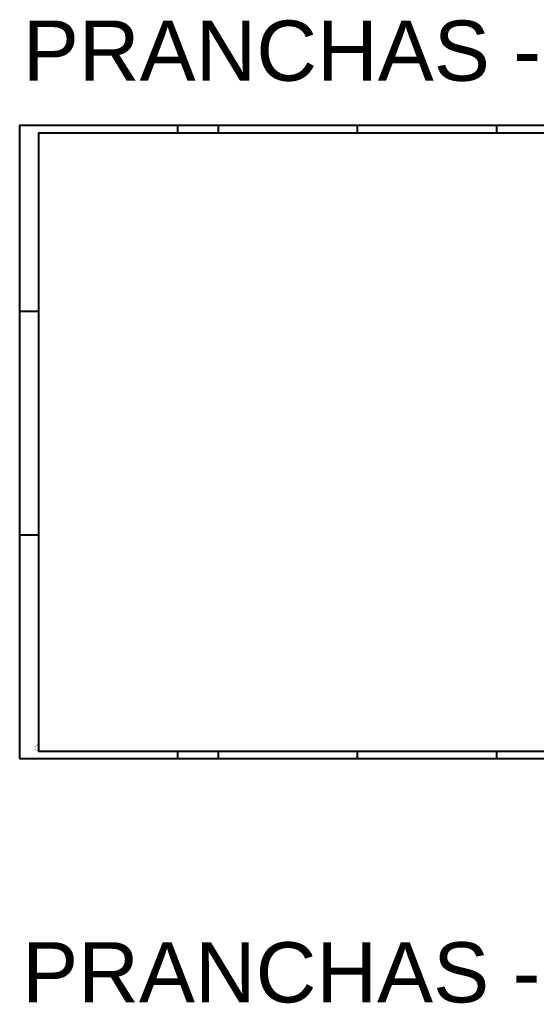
# Model space of a CAD drawing. Header units: millimetres. Extents: x 0 to 687901, y 0 to 346525.
# Drawn here: x 5320 to 13908, y 42795 to 59132 of the extents above; entities that cross this region are included whole.
import ezdxf

# ---------------------------------------------------------------- set-up
doc = ezdxf.new("R2010")
doc.units = ezdxf.units.MM
for name, color, linetype in [('ARQ_Prancha', 7, 'Continuous'), ('ARQ_Prancha lin_grossa', 111, 'Continuous'), ('ARQ_Texto', 7, 'Continuous')]:
    doc.layers.add(name, color=color, linetype=linetype)
doc.styles.add('ARIAL', font='arial.ttf')
doc.styles.add('DES-ROMANS', font='arial.ttf')

msp = doc.modelspace()

# ---------------------------------------------------------------- linework, layer by layer
at = {"layer": 'ARQ_Prancha'}
for p, q in [((7945, 57372), (7945, 57247)), ((8620, 57372), (8620, 57247)), ((10932, 57372), (10932, 57247)), ((13245, 57372), (13245, 57247)), ((5632, 54285), (5320, 54285)), ((5632, 50572), (5320, 50572)), ((7945, 46985), (7945, 46860)), ((8620, 46985), (8620, 46860)), ((10932, 46985), (10932, 46860)), ((13245, 46985), (13245, 46860))]:
    msp.add_line(p, q, dxfattribs=at)
msp.add_lwpolyline([(5320, 46860), (20182, 46860), (20182, 57372), (5320, 57372)], close=True, dxfattribs=at)
at = {"layer": 'ARQ_Prancha lin_grossa'}
msp.add_lwpolyline([(20057, 46985), (20057, 57247), (5632, 57247), (5632, 46985), (20057, 46985)], close=True, dxfattribs=at)

# ---------------------------------------------------------------- texts
at = {"layer": 'ARQ_Prancha', "style": 'DES-ROMANS'}
for s, p in [('ISO A0', (5591, 46988)), ('841x1189', (5619, 46988))]:
    msp.add_text(s, height=18.8, rotation=90, dxfattribs=at).set_placement(p)
at = {"layer": 'ARQ_Texto', "style": 'ARIAL'}
for s, p in [('PRANCHAS - ESC: 1:125', (5373, 58117)), ('PRANCHAS - ESC: 1:100', (5362, 42809))]:
    msp.add_text(s, height=1000, dxfattribs=at).set_placement(p)

doc.saveas('drawing.dxf')
